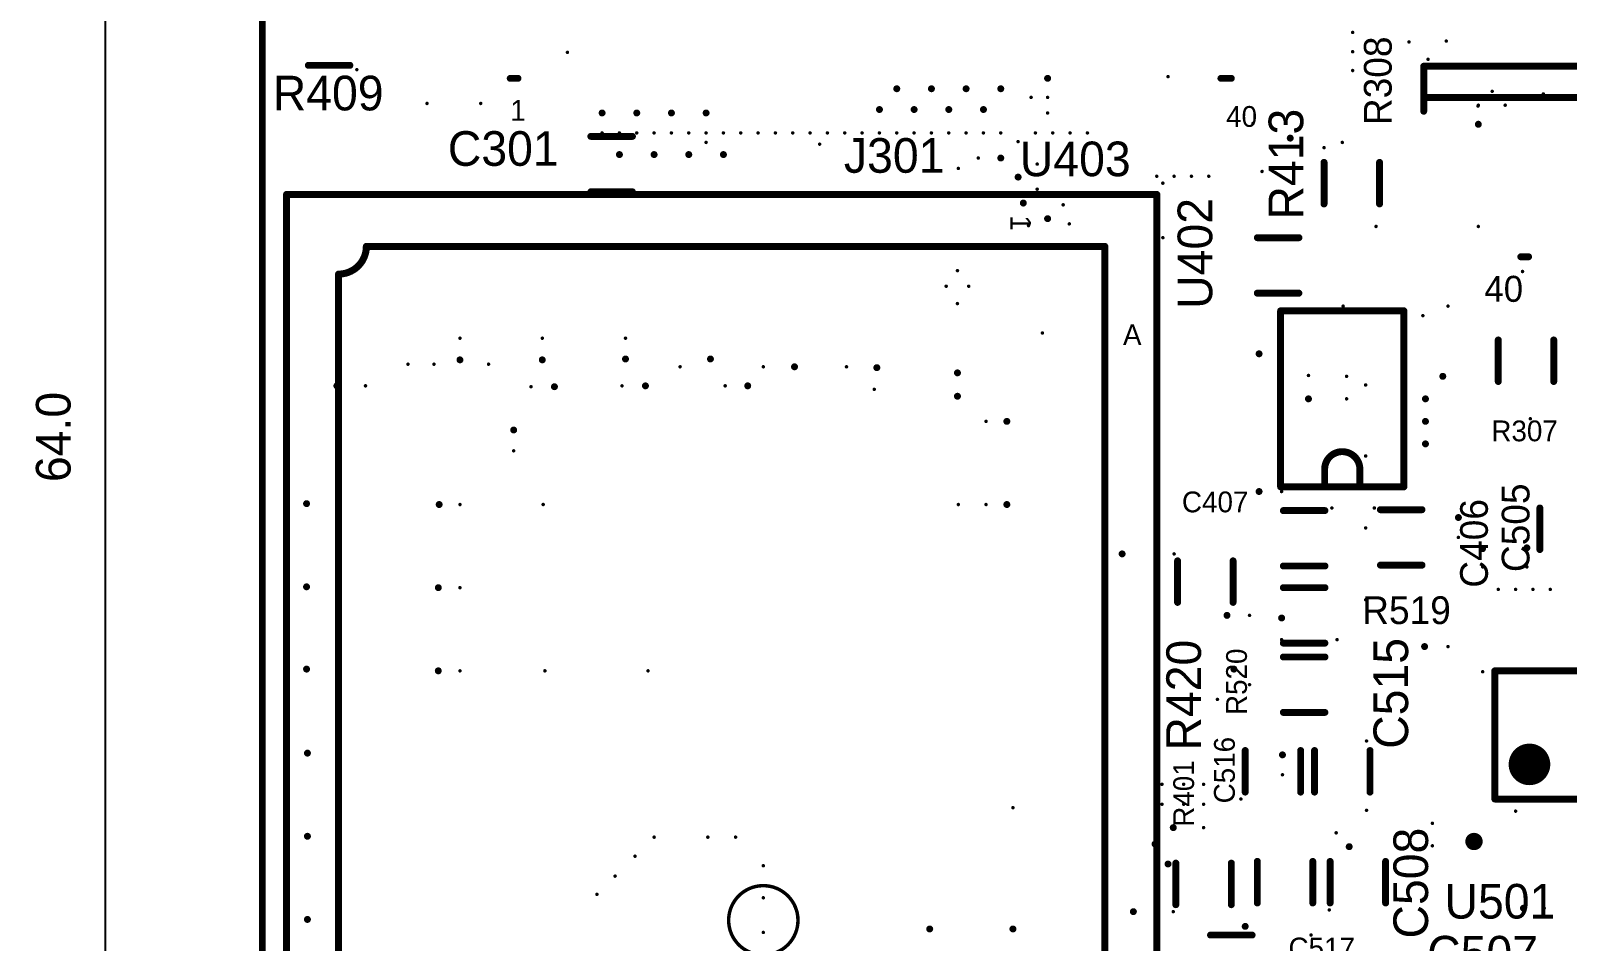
# Model space of a CAD drawing. Extents: x -22 to 197, y -17 to 116.
# Drawn here: x 85.37 to 129.69, y 28.71 to 54.99 of the extents above; entities that cross this region are included whole.
import ezdxf

# ---------------------------------------------------------------- set-up
doc = ezdxf.new("R2010")
doc.units = 0
doc.header["$MEASUREMENT"] = 0
doc.layers.get('0').update_dxf_attribs({"linetype": 'CONTINUOUS'})
doc.layers.get('DEFPOINTS').update_dxf_attribs({"linetype": 'CONTINUOUS'})
for name, color, linetype in [('DRILLDRAWING', 1, 'CONTINUOUS'), ('MECHANICAL1', 6, 'CONTINUOUS'), ('TOPOVERLAY', 2, 'CONTINUOUS')]:
    doc.layers.add(name, color=color, linetype=linetype)
doc.dimstyles.get("Standard").update_dxf_attribs({"dimtxt": 0.18, "dimasz": 0.18, "dimexe": 0.18, "dimexo": 0.0625, "dimgap": 0.09, "dimtad": 0, "dimtih": 1, "dimtoh": 1, "dimdec": 4, "dimzin": 0, "dimtxsty": 'STANDARD', "dimcen": 0.09, "dimazin": 3, "dimtfac": 1, "dimtdec": 4, "dimtofl": 0, "dimtmove": 0, "dimatfit": 3, "dimtolj": 1, "dimtzin": 0})

# ---------------------------------------------------------------- blocks, each defined once
blk = doc.blocks.new('*D0')
at = {"color": 0, "linetype": 'BYBLOCK'}
for p, q in [((91.987, 75.268), (86.525, 75.268)), ((87.525, 12.268), (87.525, 74.268)), ((91.987, 11.268), (86.525, 11.268))]:
    blk.add_line(p, q, dxfattribs=at)
for points in [[(87.358, 74.268), (87.691, 74.268), (87.525, 75.268)], [(87.358, 12.268), (87.691, 12.268), (87.525, 11.268)]]:
    blk.add_solid(points, dxfattribs=at)
at = {"layer": 'DEFPOINTS', "color": 0, "linetype": 'BYBLOCK'}
for p in [(87.525, 75.268), (92.05, 75.268), (92.05, 11.268)]:
    blk.add_point(p, dxfattribs=at)
at = {"color": 0, "linetype": 'BYBLOCK', "insert": (86.025, 43.268), "char_height": 1, "attachment_point": 5, "rotation": 90}
blk.add_mtext('\\A1;64.0', dxfattribs=at)

msp = doc.modelspace()

# ---------------------------------------------------------------- linework, layer by layer
at = {"layer": 'DRILLDRAWING', "const_width": 0.2}
msp.add_lwpolyline([(92.05, 11.268), (92.05, 75.268)], dxfattribs=at)
at = {"layer": 'DRILLDRAWING'}
for points, const_width in [([(123.475, 54.943, 1), (123.525, 54.943, 1)], 0.05), ([(125.1, 54.668, 1), (125.15, 54.668, 1)], 0.05), ([(126.175, 54.693, 1), (126.225, 54.693, 1)], 0.05), ([(100.825, 54.368, 1), (100.875, 54.368, 1)], 0.05), ([(123.475, 54.387, 1), (123.525, 54.387, 1)], 0.05), ([(125.65, 54.168, 1), (125.7, 54.168, 1)], 0.05), ([(94.75, 53.868, 1), (94.8, 53.868, 1)], 0.05), ([(114.65, 53.618, 1), (114.75, 53.618, 1)], 0.1), ([(118.15, 53.668, 1), (118.2, 53.668, 1)], 0.05), ([(123.475, 53.843, 1), (123.525, 53.843, 1)], 0.05), ([(110.3, 53.318, 1), (110.4, 53.318, 1)], 0.1), ([(111.3, 53.318, 1), (111.4, 53.318, 1)], 0.1), ([(112.3, 53.318, 1), (112.4, 53.318, 1)], 0.1), ([(113.3, 53.318, 1), (113.4, 53.318, 1)], 0.1), ([(127.5, 53.243, 1), (127.55, 53.243, 1)], 0.05), ([(128.975, 53.168, 1), (129.025, 53.168, 1)], 0.05), ([(96.775, 52.893, 1), (96.825, 52.893, 1)], 0.05), ([(98.325, 52.893, 1), (98.375, 52.893, 1)], 0.05), ([(109.8, 52.718, 1), (109.9, 52.718, 1)], 0.1), ([(110.8, 52.718, 1), (110.9, 52.718, 1)], 0.1), ([(111.8, 52.718, 1), (111.9, 52.718, 1)], 0.1), ([(112.8, 52.718, 1), (112.9, 52.718, 1)], 0.1), ([(114.2, 53.068, 1), (114.25, 53.068, 1)], 0.05), ([(114.675, 53.068, 1), (114.725, 53.068, 1)], 0.05), ([(127.09, 52.818, 1), (127.14, 52.818, 1)], 0.05), ([(127.1, 52.843, 1), (127.15, 52.843, 1)], 0.05), ([(127.875, 52.843, 1), (127.925, 52.843, 1)], 0.05), ([(101.8, 52.618, 1), (101.9, 52.618, 1)], 0.1), ([(102.8, 52.618, 1), (102.9, 52.618, 1)], 0.1), ([(103.8, 52.618, 1), (103.9, 52.618, 1)], 0.1), ([(104.8, 52.618, 1), (104.9, 52.618, 1)], 0.1), ([(114.675, 52.618, 1), (114.725, 52.618, 1)], 0.05), ([(120.6, 52.318, 1), (120.65, 52.318, 1)], 0.05), ([(127.075, 52.293, 1), (127.175, 52.293, 1)], 0.1), ([(101.825, 52.043, 1), (101.875, 52.043, 1)], 0.05), ([(102.325, 52.043, 1), (102.375, 52.043, 1)], 0.05), ([(102.825, 52.043, 1), (102.875, 52.043, 1)], 0.05), ([(103.325, 52.043, 1), (103.375, 52.043, 1)], 0.05), ([(103.825, 52.043, 1), (103.875, 52.043, 1)], 0.05), ([(104.325, 52.043, 1), (104.375, 52.043, 1)], 0.05), ([(104.825, 52.043, 1), (104.875, 52.043, 1)], 0.05), ([(105.325, 52.043, 1), (105.375, 52.043, 1)], 0.05), ([(105.825, 52.043, 1), (105.875, 52.043, 1)], 0.05), ([(106.325, 52.043, 1), (106.375, 52.043, 1)], 0.05), ([(106.825, 52.043, 1), (106.875, 52.043, 1)], 0.05), ([(107.325, 52.043, 1), (107.375, 52.043, 1)], 0.05), ([(107.825, 52.043, 1), (107.875, 52.043, 1)], 0.05), ([(108.325, 52.043, 1), (108.375, 52.043, 1)], 0.05), ([(108.825, 52.043, 1), (108.875, 52.043, 1)], 0.05), ([(109.325, 52.043, 1), (109.375, 52.043, 1)], 0.05), ([(109.825, 52.043, 1), (109.875, 52.043, 1)], 0.05), ([(110.325, 52.043, 1), (110.375, 52.043, 1)], 0.05), ([(110.825, 52.043, 1), (110.875, 52.043, 1)], 0.05), ([(111.325, 52.043, 1), (111.375, 52.043, 1)], 0.05), ([(111.825, 52.043, 1), (111.875, 52.043, 1)], 0.05), ([(112.325, 52.043, 1), (112.375, 52.043, 1)], 0.05), ([(112.825, 52.043, 1), (112.875, 52.043, 1)], 0.05), ([(113.325, 52.043, 1), (113.375, 52.043, 1)], 0.05), ([(114.325, 52.043, 1), (114.375, 52.043, 1)], 0.05), ([(114.825, 52.043, 1), (114.875, 52.043, 1)], 0.05), ([(115.325, 52.043, 1), (115.375, 52.043, 1)], 0.05), ([(115.825, 52.043, 1), (115.875, 52.043, 1)], 0.05), ([(121.65, 51.893, 1), (121.75, 51.893, 1)], 0.1), ([(102.3, 51.418, 1), (102.4, 51.418, 1)], 0.1), ([(103.3, 51.418, 1), (103.4, 51.418, 1)], 0.1), ([(104.3, 51.418, 1), (104.4, 51.418, 1)], 0.1), ([(104.825, 51.768, 1), (104.875, 51.768, 1)], 0.05), ([(105.3, 51.418, 1), (105.4, 51.418, 1)], 0.1), ([(108.1, 51.718, 1), (108.15, 51.718, 1)], 0.05), ([(113.3, 51.318, 1), (113.4, 51.318, 1)], 0.1), ([(113.825, 51.793, 1), (113.875, 51.793, 1)], 0.05), ([(122.65, 51.618, 1), (122.7, 51.618, 1)], 0.05), ([(123.175, 51.768, 1), (123.225, 51.768, 1)], 0.05), ([(112.1, 51.018, 1), (112.15, 51.018, 1)], 0.05), ([(112.675, 51.318, 1), (112.725, 51.318, 1)], 0.05), ([(114.375, 51.143, 1), (114.425, 51.143, 1)], 0.05), ([(120.862, 50.93, 1), (120.912, 50.93, 1)], 0.05), ([(122.65, 51.168, 1), (122.7, 51.168, 1)], 0.05), ([(113.8, 50.768, 1), (113.9, 50.768, 1)], 0.1), ([(117.825, 50.793, 1), (117.875, 50.793, 1)], 0.05), ([(118, 50.593, 1), (118.05, 50.593, 1)], 0.05), ([(118.325, 50.793, 1), (118.375, 50.793, 1)], 0.05), ([(118.825, 50.793, 1), (118.875, 50.793, 1)], 0.05), ([(119.325, 50.793, 1), (119.375, 50.793, 1)], 0.05), ([(113.95, 50.018, 1), (114.05, 50.018, 1)], 0.1), ([(114.375, 50.418, 1), (114.425, 50.418, 1)], 0.05), ([(114.65, 49.568, 1), (114.75, 49.568, 1)], 0.1), ([(115.125, 49.968, 1), (115.175, 49.968, 1)], 0.05), ([(114.125, 49.368, 1), (114.175, 49.368, 1)], 0.05), ([(115.3, 49.418, 1), (115.35, 49.418, 1)], 0.05), ([(124.15, 49.343, 1), (124.2, 49.343, 1)], 0.05), ([(127.1, 49.343, 1), (127.15, 49.343, 1)], 0.05), ([(118, 49.018, 1), (118.05, 49.018, 1)], 0.05), ([(112.075, 48.068, 1), (112.125, 48.068, 1)], 0.05), ([(128.375, 48.043, 1), (128.425, 48.043, 1)], 0.05), ([(111.75, 47.618, 1), (111.8, 47.618, 1)], 0.05), ([(112.4, 47.618, 1), (112.45, 47.618, 1)], 0.05), ([(112.075, 47.118, 1), (112.125, 47.118, 1)], 0.05), ([(123.2, 47.043, 1), (123.25, 47.043, 1)], 0.05), ([(126.225, 47.043, 1), (126.275, 47.043, 1)], 0.05), ([(123.875, 46.918, 1), (123.925, 46.918, 1)], 0.05), ([(125.5, 46.768, 1), (125.55, 46.768, 1)], 0.05), ([(97.725, 46.118, 1), (97.775, 46.118, 1)], 0.05), ([(100.1, 46.118, 1), (100.15, 46.118, 1)], 0.05), ([(102.5, 46.118, 1), (102.55, 46.118, 1)], 0.05), ([(114.525, 46.268, 1), (114.575, 46.268, 1)], 0.05), ([(120.75, 45.668, 1), (120.85, 45.668, 1)], 0.1), ([(121.425, 45.818, 1), (121.475, 45.818, 1)], 0.05), ([(96.225, 45.368, 1), (96.275, 45.368, 1)], 0.05), ([(96.975, 45.368, 1), (97.025, 45.368, 1)], 0.05), ([(97.7, 45.493, 1), (97.8, 45.493, 1)], 0.1), ([(98.55, 45.368, 1), (98.6, 45.368, 1)], 0.05), ([(100.075, 45.493, 1), (100.175, 45.493, 1)], 0.1), ([(102.475, 45.518, 1), (102.575, 45.518, 1)], 0.1), ([(104.075, 45.293, 1), (104.125, 45.293, 1)], 0.05), ([(104.925, 45.518, 1), (105.025, 45.518, 1)], 0.1), ([(106.475, 45.293, 1), (106.525, 45.293, 1)], 0.05), ([(107.35, 45.293, 1), (107.45, 45.293, 1)], 0.1), ([(108.875, 45.293, 1), (108.925, 45.293, 1)], 0.05), ([(109.725, 45.268, 1), (109.825, 45.268, 1)], 0.1), ([(112.05, 45.118, 1), (112.15, 45.118, 1)], 0.1), ([(94.15, 44.743, 1), (94.25, 44.743, 1)], 0.1), ([(95, 44.743, 1), (95.05, 44.743, 1)], 0.05), ([(95, 44.743, 1), (95.05, 44.743, 1)], 0.05), ([(99.775, 44.718, 1), (99.825, 44.718, 1)], 0.05), ([(100.425, 44.718, 1), (100.525, 44.718, 1)], 0.1), ([(102.4, 44.743, 1), (102.45, 44.743, 1)], 0.05), ([(103.05, 44.743, 1), (103.15, 44.743, 1)], 0.1), ([(105.375, 44.743, 1), (105.425, 44.743, 1)], 0.05), ([(106, 44.743, 1), (106.1, 44.743, 1)], 0.1), ([(122.2, 45.043, 1), (122.25, 45.043, 1)], 0.05), ([(123.3, 45.018, 1), (123.35, 45.018, 1)], 0.05), ([(123.85, 44.768, 1), (123.9, 44.768, 1)], 0.05), ([(124.975, 45.018, 1), (125.025, 45.018, 1)], 0.05), ([(126.05, 45.018, 1), (126.15, 45.018, 1)], 0.1), ([(109.675, 44.643, 1), (109.725, 44.643, 1)], 0.05), ([(112.05, 44.443, 1), (112.15, 44.443, 1)], 0.1), ([(122.175, 44.368, 1), (122.275, 44.368, 1)], 0.1), ([(123.3, 44.368, 1), (123.35, 44.368, 1)], 0.05), ([(124.975, 44.368, 1), (125.025, 44.368, 1)], 0.05), ([(125.55, 44.368, 1), (125.65, 44.368, 1)], 0.1), ([(99.25, 43.468, 1), (99.35, 43.468, 1)], 0.1), ([(112.9, 43.718, 1), (112.95, 43.718, 1)], 0.05), ([(113.475, 43.718, 1), (113.575, 43.718, 1)], 0.1), ([(124.975, 43.718, 1), (125.025, 43.718, 1)], 0.05), ([(125.55, 43.718, 1), (125.65, 43.718, 1)], 0.1), ([(128.6, 43.793, 1), (128.65, 43.793, 1)], 0.05), ([(124.975, 43.068, 1), (125.025, 43.068, 1)], 0.05), ([(125.55, 43.068, 1), (125.65, 43.068, 1)], 0.1), ([(99.275, 42.868, 1), (99.325, 42.868, 1)], 0.05), ([(123.85, 42.718, 1), (123.9, 42.718, 1)], 0.05), ([(120.75, 41.693, 1), (120.85, 41.693, 1)], 0.1), ([(121.425, 41.693, 1), (121.475, 41.693, 1)], 0.05), ([(93.275, 41.343, 1), (93.375, 41.343, 1)], 0.1), ([(97.1, 41.318, 1), (97.2, 41.318, 1)], 0.1), ([(97.725, 41.318, 1), (97.775, 41.318, 1)], 0.05), ([(100.125, 41.318, 1), (100.175, 41.318, 1)], 0.05), ([(112.1, 41.318, 1), (112.15, 41.318, 1)], 0.05), ([(112.9, 41.318, 1), (112.95, 41.318, 1)], 0.05), ([(113.475, 41.318, 1), (113.575, 41.318, 1)], 0.1), ([(122.875, 41.218, 1), (122.925, 41.218, 1)], 0.05), ([(124.1, 41.218, 1), (124.15, 41.218, 1)], 0.05), ([(126.5, 40.943, 1), (126.6, 40.943, 1)], 0.1), ([(123.85, 40.643, 1), (123.9, 40.643, 1)], 0.05), ([(126.525, 40.368, 1), (126.575, 40.368, 1)], 0.05), ([(116.8, 39.893, 1), (116.9, 39.893, 1)], 0.1), ([(118.325, 39.893, 1), (118.375, 39.893, 1)], 0.05), ([(127.195, 40.043, 1), (127.295, 40.043, 1)], 0.1), ([(128.475, 40.068, 1), (128.575, 40.068, 1)], 0.1), ([(127.225, 39.518, 1), (127.275, 39.518, 1)], 0.05), ([(128.5, 39.518, 1), (128.55, 39.518, 1)], 0.05), ([(93.275, 38.943, 1), (93.375, 38.943, 1)], 0.1), ([(97.075, 38.918, 1), (97.175, 38.918, 1)], 0.1), ([(97.725, 38.918, 1), (97.775, 38.918, 1)], 0.05), ([(123.85, 38.568, 1), (123.9, 38.568, 1)], 0.05), ([(127.675, 38.868, 1), (127.725, 38.868, 1)], 0.05), ([(128.175, 38.868, 1), (128.225, 38.868, 1)], 0.05), ([(128.675, 38.868, 1), (128.725, 38.868, 1)], 0.05), ([(129.175, 38.868, 1), (129.225, 38.868, 1)], 0.05), ([(119.825, 38.118, 1), (119.925, 38.118, 1)], 0.1), ([(120.5, 38.118, 1), (120.55, 38.118, 1)], 0.05), ([(121.4, 38.043, 1), (121.5, 38.043, 1)], 0.1), ([(121.425, 37.418, 1), (121.475, 37.418, 1)], 0.05), ([(123.025, 37.418, 1), (123.075, 37.418, 1)], 0.05), ([(125, 37.218, 1), (125.05, 37.218, 1)], 0.05), ([(125, 37.218, 1), (125.05, 37.218, 1)], 0.05), ([(125.525, 37.218, 1), (125.625, 37.218, 1)], 0.1), ([(126.225, 37.218, 1), (126.275, 37.218, 1)], 0.05), ([(93.275, 36.568, 1), (93.375, 36.568, 1)], 0.1), ([(97.075, 36.518, 1), (97.175, 36.518, 1)], 0.1), ([(97.725, 36.518, 1), (97.775, 36.518, 1)], 0.05), ([(100.175, 36.518, 1), (100.225, 36.518, 1)], 0.05), ([(103.15, 36.518, 1), (103.2, 36.518, 1)], 0.05), ([(120.025, 36.568, 1), (120.125, 36.568, 1)], 0.1), ([(127.225, 36.493, 1), (127.275, 36.493, 1)], 0.05), ([(128.475, 36.493, 1), (128.525, 36.493, 1)], 0.05), ([(120.5, 36.118, 1), (120.55, 36.118, 1)], 0.05), ([(119.575, 35.693, 1), (119.625, 35.693, 1)], 0.05), ([(93.3, 34.143, 1), (93.4, 34.143, 1)], 0.1), ([(121.425, 34.093, 1), (121.525, 34.093, 1)], 0.1), ([(123.875, 34.493, 1), (123.925, 34.493, 1)], 0.05), ([(117.975, 33.243, 1), (118.025, 33.243, 1)], 0.05), ([(118.6, 33.243, 1), (118.65, 33.243, 1)], 0.05), ([(119.175, 33.243, 1), (119.225, 33.243, 1)], 0.05), ([(121.45, 33.518, 1), (121.5, 33.518, 1)], 0.05), ([(120.25, 32.818, 1), (120.3, 32.818, 1)], 0.05), ([(113.675, 32.568, 1), (113.725, 32.568, 1)], 0.05), ([(117.975, 32.668, 1), (118.025, 32.668, 1)], 0.05), ([(118.6, 32.668, 1), (118.65, 32.668, 1)], 0.05), ([(119.175, 32.668, 1), (119.225, 32.668, 1)], 0.05), ([(123.875, 32.493, 1), (123.925, 32.493, 1)], 0.05), ([(128.175, 32.468, 1), (128.225, 32.468, 1)], 0.05), ([(118.275, 31.993, 1), (118.375, 31.993, 1)], 0.1), ([(119.175, 31.993, 1), (119.225, 31.993, 1)], 0.05), ([(125.775, 32.118, 1), (125.825, 32.118, 1)], 0.05), ([(93.3, 31.743, 1), (93.4, 31.743, 1)], 0.1), ([(103.325, 31.718, 1), (103.375, 31.718, 1)], 0.05), ([(104.875, 31.718, 1), (104.925, 31.718, 1)], 0.05), ([(105.675, 31.718, 1), (105.725, 31.718, 1)], 0.05), ([(117.75, 31.518, 1), (117.85, 31.518, 1)], 0.1), ([(123, 31.843, 1), (123.05, 31.843, 1)], 0.05), ([(123.35, 31.443, 1), (123.45, 31.443, 1)], 0.1), ([(125.775, 31.468, 1), (125.825, 31.468, 1)], 0.05), ([(102.775, 31.168, 1), (102.825, 31.168, 1)], 0.05), ([(118.125, 30.943, 1), (118.225, 30.943, 1)], 0.1), ([(102.2, 30.593, 1), (102.25, 30.593, 1)], 0.05), ([(106.475, 30.893, 1), (106.525, 30.893, 1)], 0.05), ([(101.675, 30.068, 1), (101.725, 30.068, 1)], 0.05), ([(106.475, 29.968, 1), (106.525, 29.968, 1)], 0.05), ([(128.375, 29.668, 1), (128.475, 29.668, 1)], 0.1), ([(128.975, 29.668, 1), (129.025, 29.668, 1)], 0.05), ([(129, 29.668, 1), (129.05, 29.668, 1)], 0.05), ([(93.3, 29.343, 1), (93.4, 29.343, 1)], 0.1), ([(117.125, 29.568, 1), (117.225, 29.568, 1)], 0.1), ([(118.3, 29.568, 1), (118.35, 29.568, 1)], 0.05), ([(122.8, 29.618, 1), (122.85, 29.618, 1)], 0.05), ([(106.475, 28.968, 1), (106.525, 28.968, 1)], 0.05), ([(111.25, 29.068, 1), (111.35, 29.068, 1)], 0.1), ([(113.65, 29.068, 1), (113.75, 29.068, 1)], 0.1), ([(120.35, 29.143, 1), (120.45, 29.143, 1)], 0.1), ([(122.275, 28.893, 1), (122.325, 28.893, 1)], 0.05)]:
    msp.add_lwpolyline(points, format="xyb", close=True, dxfattribs=dict(at, const_width=const_width))
at = {"layer": 'MECHANICAL1', "const_width": 0.2}
msp.add_lwpolyline([(92.05, 11.268), (92.05, 75.268)], dxfattribs=at)
at = {"layer": 'TOPOVERLAY'}
for points, const_width in [([(93.375, 53.993), (94.575, 53.993)], 0.2), ([(99.2, 53.618), (99.425, 53.618)], 0.2), ([(119.7, 53.618), (120, 53.618)], 0.2), ([(125.55, 52.668), (125.55, 53.968)], 0.2), ([(125.55, 53.968), (151.95, 53.968)], 0.2), ([(125.55, 53.068), (151.95, 53.068)], 0.2), ([(101.525, 51.943), (102.725, 51.943)], 0.2), ([(122.675, 49.993), (122.675, 51.193)], 0.2), ([(124.275, 49.993), (124.275, 51.193)], 0.2), ([(92.75, 25.168), (92.75, 50.268)], 0.203), ([(92.75, 50.268), (117.85, 50.268)], 0.203), ([(101.525, 50.343), (102.725, 50.343)], 0.2), ([(117.85, 25.168), (117.85, 50.268)], 0.203), ([(95.05, 48.768), (116.35, 48.768)], 0.203), ([(116.35, 27.468), (116.35, 48.768)], 0.203), ([(120.75, 49.018), (121.95, 49.018)], 0.2), ([(128.35, 48.468), (128.575, 48.468)], 0.2), ([(94.25, 27.468), (94.25, 47.968)], 0.203), ([(120.75, 47.418), (121.95, 47.418)], 0.2), ([(121.422, 46.908), (124.978, 46.908)], 0.2), ([(121.422, 41.828), (121.422, 46.908)], 0.2), ([(124.978, 41.828), (124.978, 46.908)], 0.2), ([(127.7, 44.868), (127.7, 46.068)], 0.2), ([(129.3, 44.868), (129.3, 46.068)], 0.2), ([(122.692, 41.828), (122.692, 42.336)], 0.2), ([(123.708, 41.828), (123.708, 42.336)], 0.2), ([(121.422, 41.828), (122.692, 41.828)], 0.2), ([(122.692, 41.828), (123.708, 41.828)], 0.2), ([(123.708, 41.828), (124.978, 41.828)], 0.2), ([(121.5, 41.143), (122.7, 41.143)], 0.2), ([(124.3, 41.168), (125.5, 41.168)], 0.2), ([(128.9, 40.018), (128.9, 41.218)], 0.2), ([(118.45, 38.493), (118.45, 39.693)], 0.2), ([(120.05, 38.493), (120.05, 39.693)], 0.2), ([(121.5, 39.543), (122.7, 39.543)], 0.2), ([(124.3, 39.568), (125.5, 39.568)], 0.2), ([(121.5, 38.918), (122.7, 38.918)], 0.2), ([(121.5, 37.318), (122.7, 37.318)], 0.2), ([(121.5, 36.918), (122.7, 36.918)], 0.2), ([(127.6, 32.818), (127.6, 36.518)], 0.2), ([(127.6, 36.518), (131.3, 36.518)], 0.2), ([(121.5, 35.318), (122.7, 35.318)], 0.2), ([(120.4, 33.018), (120.4, 34.218)], 0.2), ([(122, 33.018), (122, 34.218)], 0.2), ([(122.4, 33.018), (122.4, 34.218)], 0.2), ([(124, 33.018), (124, 34.218)], 0.2), ([(127.6, 32.818), (131.3, 32.818)], 0.2), ([(118.4, 29.768), (118.4, 30.968)], 0.2), ([(120, 29.768), (120, 30.968)], 0.2), ([(120.75, 29.818), (120.75, 31.018)], 0.2), ([(122.35, 29.818), (122.35, 31.018)], 0.2), ([(122.85, 29.818), (122.85, 31.018)], 0.2), ([(124.45, 29.818), (124.45, 31.018)], 0.2), ([(119.4, 28.893), (120.6, 28.893)], 0.2)]:
    msp.add_lwpolyline(points, dxfattribs=dict(at, const_width=const_width))
for points, const_width in [([(93.325, 53.993, 1), (93.425, 53.993, 1)], 0.1), ([(94.525, 53.993, 1), (94.625, 53.993, 1)], 0.1), ([(99.15, 53.618, 1), (99.25, 53.618, 1)], 0.1), ([(99.375, 53.618, 1), (99.475, 53.618, 1)], 0.1), ([(119.65, 53.618, 1), (119.75, 53.618, 1)], 0.1), ([(119.95, 53.618, 1), (120.05, 53.618, 1)], 0.1), ([(125.5, 53.968, 1), (125.6, 53.968, 1)], 0.1), ([(125.5, 53.968, 1), (125.6, 53.968, 1)], 0.1), ([(125.5, 53.068, 1), (125.6, 53.068, 1)], 0.1), ([(125.5, 52.668, 1), (125.6, 52.668, 1)], 0.1), ([(101.475, 51.943, 1), (101.575, 51.943, 1)], 0.1), ([(102.675, 51.943, 1), (102.775, 51.943, 1)], 0.1), ([(122.625, 51.193, 1), (122.725, 51.193, 1)], 0.1), ([(124.225, 51.193, 1), (124.325, 51.193, 1)], 0.1), ([(92.699, 50.268, 1), (92.8, 50.268, 1)], 0.102), ([(92.699, 50.268, 1), (92.8, 50.268, 1)], 0.102), ([(101.475, 50.343, 1), (101.575, 50.343, 1)], 0.1), ([(102.675, 50.343, 1), (102.775, 50.343, 1)], 0.1), ([(117.799, 50.268, 1), (117.9, 50.268, 1)], 0.102), ([(117.799, 50.268, 1), (117.9, 50.268, 1)], 0.102), ([(122.625, 49.993, 1), (122.725, 49.993, 1)], 0.1), ([(124.225, 49.993, 1), (124.325, 49.993, 1)], 0.1), ([(94.999, 48.768, 1), (95.1, 48.768, 1)], 0.102), ([(94.999, 48.768, 1), (95.1, 48.768, 1)], 0.101), ([(116.299, 48.768, 1), (116.4, 48.768, 1)], 0.102), ([(116.299, 48.768, 1), (116.4, 48.768, 1)], 0.102), ([(120.7, 49.018, 1), (120.8, 49.018, 1)], 0.1), ([(121.9, 49.018, 1), (122, 49.018, 1)], 0.1), ([(128.3, 48.468, 1), (128.4, 48.468, 1)], 0.1), ([(128.525, 48.468, 1), (128.625, 48.468, 1)], 0.1), ([(94.199, 47.968, 1), (94.3, 47.968, 1)], 0.102), ([(94.199, 47.968, 1), (94.3, 47.968, 1)], 0.101), ([(120.7, 47.418, 1), (120.8, 47.418, 1)], 0.1), ([(121.9, 47.418, 1), (122, 47.418, 1)], 0.1), ([(121.372, 46.908, 1), (121.472, 46.908, 1)], 0.1), ([(121.372, 46.908, 1), (121.472, 46.908, 1)], 0.1), ([(124.928, 46.908, 1), (125.028, 46.908, 1)], 0.1), ([(124.928, 46.908, 1), (125.028, 46.908, 1)], 0.1), ([(127.65, 46.068, 1), (127.75, 46.068, 1)], 0.1), ([(129.25, 46.068, 1), (129.35, 46.068, 1)], 0.1), ([(127.65, 44.868, 1), (127.75, 44.868, 1)], 0.1), ([(129.25, 44.868, 1), (129.35, 44.868, 1)], 0.1), ([(122.642, 42.336, 1), (122.742, 42.336, 1)], 0.1), ([(122.642, 42.336, 1), (122.742, 42.336, 1)], 0.1), ([(123.658, 42.336, 1), (123.758, 42.336, 1)], 0.1), ([(123.658, 42.336, 1), (123.758, 42.336, 1)], 0.1), ([(121.372, 41.828, 1), (121.472, 41.828, 1)], 0.1), ([(121.372, 41.828, 1), (121.472, 41.828, 1)], 0.1), ([(122.642, 41.828, 1), (122.742, 41.828, 1)], 0.1), ([(122.642, 41.828, 1), (122.742, 41.828, 1)], 0.1), ([(122.642, 41.828, 1), (122.742, 41.828, 1)], 0.1), ([(123.658, 41.828, 1), (123.758, 41.828, 1)], 0.1), ([(123.658, 41.828, 1), (123.758, 41.828, 1)], 0.1), ([(123.658, 41.828, 1), (123.758, 41.828, 1)], 0.1), ([(124.928, 41.828, 1), (125.028, 41.828, 1)], 0.1), ([(124.928, 41.828, 1), (125.028, 41.828, 1)], 0.1), ([(121.45, 41.143, 1), (121.55, 41.143, 1)], 0.1), ([(122.65, 41.143, 1), (122.75, 41.143, 1)], 0.1), ([(124.25, 41.168, 1), (124.35, 41.168, 1)], 0.1), ([(125.45, 41.168, 1), (125.55, 41.168, 1)], 0.1), ([(128.85, 41.218, 1), (128.95, 41.218, 1)], 0.1), ([(128.85, 40.018, 1), (128.95, 40.018, 1)], 0.1), ([(118.4, 39.693, 1), (118.5, 39.693, 1)], 0.1), ([(120, 39.693, 1), (120.1, 39.693, 1)], 0.1), ([(121.45, 39.543, 1), (121.55, 39.543, 1)], 0.1), ([(122.65, 39.543, 1), (122.75, 39.543, 1)], 0.1), ([(124.25, 39.568, 1), (124.35, 39.568, 1)], 0.1), ([(125.45, 39.568, 1), (125.55, 39.568, 1)], 0.1), ([(121.45, 38.918, 1), (121.55, 38.918, 1)], 0.1), ([(122.65, 38.918, 1), (122.75, 38.918, 1)], 0.1), ([(118.4, 38.493, 1), (118.5, 38.493, 1)], 0.1), ([(120, 38.493, 1), (120.1, 38.493, 1)], 0.1), ([(121.45, 37.318, 1), (121.55, 37.318, 1)], 0.1), ([(122.65, 37.318, 1), (122.75, 37.318, 1)], 0.1), ([(121.45, 36.918, 1), (121.55, 36.918, 1)], 0.1), ([(122.65, 36.918, 1), (122.75, 36.918, 1)], 0.1), ([(127.55, 36.518, 1), (127.65, 36.518, 1)], 0.1), ([(127.55, 36.518, 1), (127.65, 36.518, 1)], 0.1), ([(121.45, 35.318, 1), (121.55, 35.318, 1)], 0.1), ([(122.65, 35.318, 1), (122.75, 35.318, 1)], 0.1), ([(120.35, 34.218, 1), (120.45, 34.218, 1)], 0.1), ([(121.95, 34.218, 1), (122.05, 34.218, 1)], 0.1), ([(122.35, 34.218, 1), (122.45, 34.218, 1)], 0.1), ([(123.95, 34.218, 1), (124.05, 34.218, 1)], 0.1), ([(128.9, 33.818, 1), (128.3, 33.818, 1)], 0.6), ([(128.15, 33.818, 1), (128.45, 33.818, 1)], 0.3), ([(128.75, 33.818, 1), (129.05, 33.818, 1)], 0.3), ([(120.35, 33.018, 1), (120.45, 33.018, 1)], 0.1), ([(121.95, 33.018, 1), (122.05, 33.018, 1)], 0.1), ([(122.35, 33.018, 1), (122.45, 33.018, 1)], 0.1), ([(123.95, 33.018, 1), (124.05, 33.018, 1)], 0.1), ([(127.55, 32.818, 1), (127.65, 32.818, 1)], 0.1), ([(127.55, 32.818, 1), (127.65, 32.818, 1)], 0.1), ([(127.125, 31.593, 1), (126.875, 31.593, 1)], 0.25), ([(126.812, 31.593, 1), (126.937, 31.593, 1)], 0.125), ([(127.062, 31.593, 1), (127.187, 31.593, 1)], 0.125), ([(118.35, 30.968, 1), (118.45, 30.968, 1)], 0.1), ([(119.95, 30.968, 1), (120.05, 30.968, 1)], 0.1), ([(120.7, 31.018, 1), (120.8, 31.018, 1)], 0.1), ([(122.3, 31.018, 1), (122.4, 31.018, 1)], 0.1), ([(122.8, 31.018, 1), (122.9, 31.018, 1)], 0.1), ([(124.4, 31.018, 1), (124.5, 31.018, 1)], 0.1), ([(107.5, 29.318, 1), (105.5, 29.318, 1)], 0.1), ([(118.35, 29.768, 1), (118.45, 29.768, 1)], 0.1), ([(119.95, 29.768, 1), (120.05, 29.768, 1)], 0.1), ([(120.7, 29.818, 1), (120.8, 29.818, 1)], 0.1), ([(122.3, 29.818, 1), (122.4, 29.818, 1)], 0.1), ([(122.8, 29.818, 1), (122.9, 29.818, 1)], 0.1), ([(124.4, 29.818, 1), (124.5, 29.818, 1)], 0.1), ([(105.475, 29.318, 1), (105.525, 29.318, 1)], 0.05), ([(107.475, 29.318, 1), (107.525, 29.318, 1)], 0.05), ([(119.35, 28.893, 1), (119.45, 28.893, 1)], 0.1), ([(120.55, 28.893, 1), (120.65, 28.893, 1)], 0.1)]:
    msp.add_lwpolyline(points, format="xyb", close=True, dxfattribs=dict(at, const_width=const_width))
for points, const_width in [([(95.05, 48.768, -0.414214), (94.25, 47.968)], 0.203), ([(122.692, 42.336, -1), (123.708, 42.336)], 0.2)]:
    msp.add_lwpolyline(points, format="xyb", dxfattribs=dict(at, const_width=const_width))

# ---------------------------------------------------------------- texts
for s, height, rotation, p in [('R308', 0.8, 90, (124.625, 52.268)), ('R409', 1, 360, (92.35, 52.693)), ('1', 0.6, 360, (99.2, 52.393)), ('40', 0.6, 360, (119.85, 52.218)), ('R413', 1, 90, (122.075, 49.543)), ('C301', 1, 360, (97.4, 51.093)), ('J301', 1, 360, (108.825, 50.893)), ('U403', 1, 360, (113.9, 50.793)), ('U402', 1, 90, (119.45, 46.968)), ('1', 0.6, 270, (113.625, 49.668)), ('40', 0.75, 360, (127.3, 47.168)), ('A', 0.6, 360, (116.875, 45.918)), ('R307', 0.6, 360, (127.5, 43.143)), ('C407', 0.6, 360, (118.575, 41.093)), ('C505', 0.8, 90, (128.6, 39.368)), ('C406', 0.8, 90, (127.4, 38.918)), ('R519', 0.8, 360, (123.775, 37.868)), ('R420', 1, 90, (119.125, 34.218)), ('C515', 1, 90, (125.1, 34.268)), ('R520', 0.6, 90, (120.45, 35.243)), ('C516', 0.6, 90, (120.1, 32.693)), ('R401', 0.6, 90, (118.925, 32.018)), ('C508', 1, 90, (125.675, 28.793)), ('U501', 1, 360, (126.15, 29.368)), ('C517', 0.6, 360, (121.65, 28.218)), ('C507', 1, 360, (125.65, 27.868))]:
    msp.add_text(s, height=height, rotation=rotation, dxfattribs=at).set_placement(p)

# ---------------------------------------------------------------- dimensions: what is measured, and where the dimension line sits
at = {"linetype": 'CONTINUOUS'}
dim = msp.add_linear_dim(base=(87.525, 75.268), p1=(92.05, 11.268), p2=(92.05, 75.268), angle=90, dimstyle='STANDARD', override={"dimtxt": 1, "dimasz": 1, "dimexe": 1, "dimgap": 1, "dimtad": 1, "dimtih": 0, "dimtoh": 0, "dimdec": 1, "dimtdec": 1, "dimtofl": 1}, dxfattribs=at)
dim.commit()
dim.dimension.update_dxf_attribs({"geometry": '*D0', "text_midpoint": (86.025, 43.268)})

doc.saveas('drawing.dxf')
